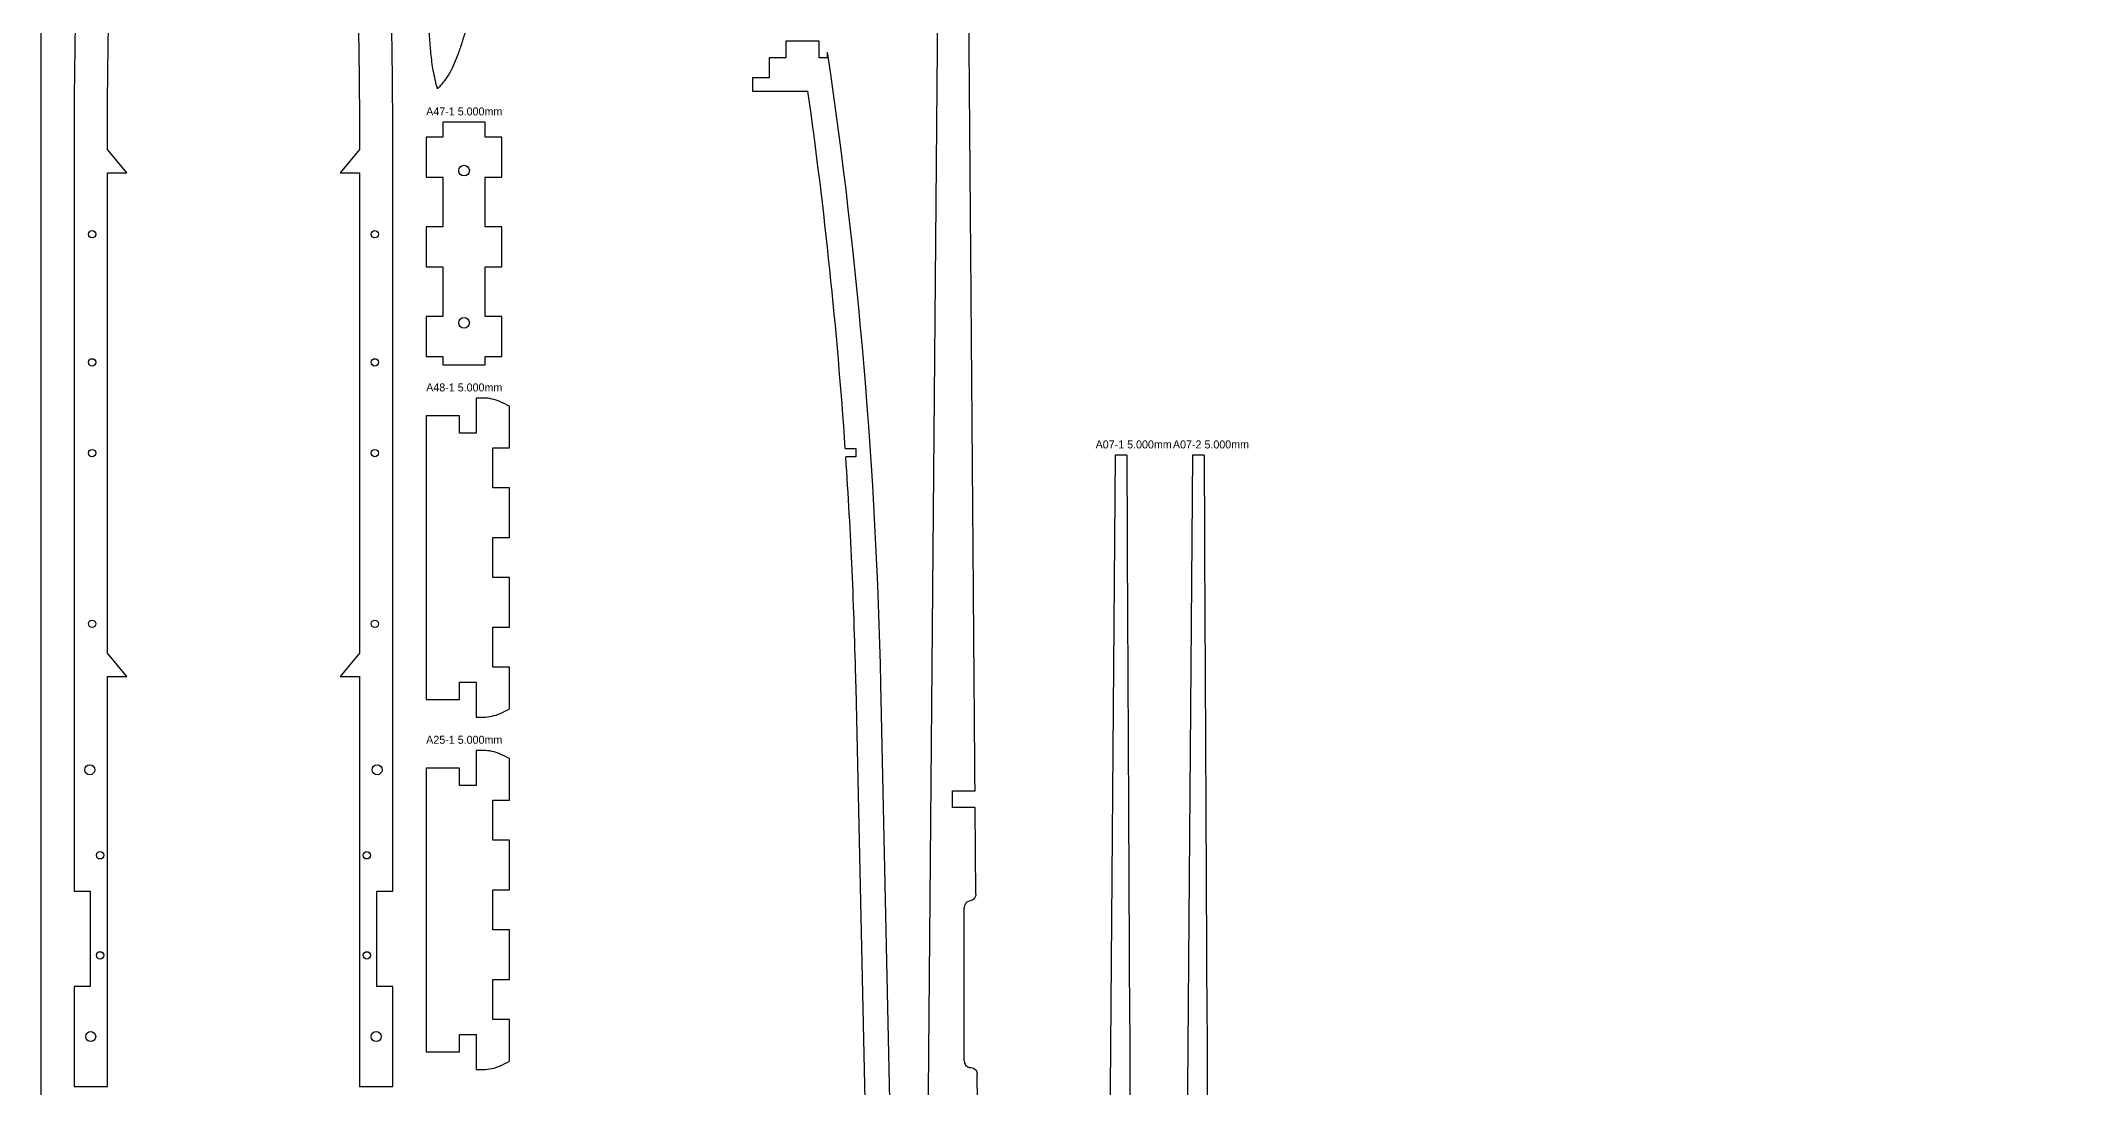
# Model space of a CAD drawing. Header units: millimetres. Extents: x 0 to 1220, y 0 to 2440.
# Drawn here: x 0 to 610, y 570 to 884 of the extents above; entities that cross this region are included whole.
import ezdxf

# ---------------------------------------------------------------- set-up
doc = ezdxf.new("R2010")
doc.units = ezdxf.units.MM
for name, color, linetype in [('CUT', 1, 'Continuous'), ('LABELS_NONCUT', 3, 'Continuous'), ('STOCK_NONCUT', 8, 'Continuous')]:
    doc.layers.add(name, color=color, linetype=linetype)

msp = doc.modelspace()

# ---------------------------------------------------------------- linework, layer by layer
at = {"layer": 'CUT'}
for p, q in [((268.98, 893.72, 0), (265.94, 540, 0)), ((223.54, 879.1, 0), (218.54, 879.1, 0)), ((218.54, 879.1, 0), (218.54, 873.1, 0)), ((227.97, 884.1, 0), (223.54, 884.1, 0)), ((223.54, 884.1, 0), (223.54, 879.1, 0)), ((233.54, 884.1, 0), (227.97, 884.1, 0)), ((233.54, 879.1, 0), (233.54, 884.1, 0)), ((236.04, 879.1, 0), (233.54, 879.1, 0)), ((218.54, 873.1, 0), (213.54, 873.1, 0)), ((213.54, 873.1, 0), (213.54, 869.1, 0)), ((213.54, 869.1, 0), (230.16, 869.1, 0)), ((120.64, 855.34), (115.64, 855.34)), ((115.64, 855.34), (115.64, 843.34)), ((133.34, 859.84), (120.64, 859.84)), ((120.64, 859.84), (120.64, 855.34)), ((133.34, 855.34), (133.34, 859.84)), ((138.34, 855.34), (133.34, 855.34)), ((138.34, 843.34), (138.34, 855.34)), ((25.82, 844.66, 0), (20, 851.66, 0)), ((95.64, 851.66, 0), (89.82, 844.66, 0)), ((20, 700.66, 0), (20, 844.66, 0)), ((20, 844.66, 0), (25.82, 844.66, 0)), ((89.82, 844.66, 0), (95.64, 844.66, 0)), ((95.64, 844.66, 0), (95.64, 700.66, 0)), ((115.64, 843.34), (120.64, 843.34)), ((120.64, 843.34), (120.64, 828.46)), ((133.34, 828.46), (133.34, 843.34)), ((133.34, 843.34), (138.34, 843.34)), ((105.64, 629.27, 0), (105.64, 840.01, 0)), ((120.64, 828.46), (115.64, 828.46)), ((115.64, 828.46), (115.64, 816.46)), ((138.34, 828.46), (133.34, 828.46)), ((138.34, 816.46), (138.34, 828.46)), ((115.64, 816.46), (120.64, 816.46)), ((120.64, 816.46), (120.64, 801.59)), ((133.34, 801.59), (133.34, 816.46)), ((133.34, 816.46), (138.34, 816.46)), ((120.64, 801.59), (115.64, 801.59)), ((115.64, 801.59), (115.64, 789.59)), ((138.34, 801.59), (133.34, 801.59)), ((138.34, 789.59), (138.34, 801.59)), ((115.64, 789.59), (120.64, 789.59)), ((120.64, 789.59), (120.64, 787.09)), ((120.64, 787.09), (133.34, 787.09)), ((133.34, 787.09), (133.34, 789.59)), ((133.34, 789.59), (138.34, 789.59)), ((132.75, 777.09), (130.64, 777.09)), ((130.64, 777.09), (130.64, 766.59)), ((125.64, 771.77), (115.64, 771.77)), ((115.64, 771.77), (115.64, 686.77)), ((125.64, 766.59), (125.64, 771.77)), ((140.64, 762.14), (140.64, 774.64)), ((130.64, 766.59), (125.64, 766.59)), ((135.64, 750.14), (135.64, 762.14)), ((135.64, 762.14), (140.64, 762.14)), ((241.35, 761.95, 0), (244.54, 761.95, 0)), ((244.54, 759.45, 0), (241.51, 759.45, 0)), ((244.54, 761.95, 0), (244.54, 759.45, 0)), ((322.31, 760, 0), (317.96, 209.35, 0)), ((325.78, 760, 0), (322.31, 760, 0)), ((345.5, 760, 0), (341.16, 209.35, 0)), ((348.98, 760, 0), (345.5, 760, 0)), ((140.64, 750.14), (135.64, 750.14)), ((140.64, 735.27), (140.64, 750.14)), ((135.64, 723.27), (135.64, 735.27)), ((135.64, 735.27), (140.64, 735.27)), ((140.64, 723.27), (135.64, 723.27)), ((140.64, 708.4), (140.64, 723.27)), ((135.64, 696.4), (135.64, 708.4)), ((135.64, 708.4), (140.64, 708.4)), ((25.82, 693.66, 0), (20, 700.66, 0)), ((95.64, 700.66, 0), (89.82, 693.66, 0)), ((140.64, 696.4), (135.64, 696.4)), ((140.64, 683.9), (140.64, 696.4)), ((20, 570.66, 0), (20, 693.66, 0)), ((20, 693.66, 0), (25.82, 693.66, 0)), ((89.82, 693.66, 0), (95.64, 693.66, 0)), ((95.64, 693.66, 0), (95.64, 570.66, 0)), ((125.64, 686.77), (125.64, 691.95)), ((125.64, 691.95), (130.64, 691.95)), ((130.64, 691.95), (130.64, 681.45)), ((244.52, 691.29, 0), (244.52, 691.1, 0)), ((244.52, 691.1, 0), (244.54, 691.1, 0)), ((244.54, 691.1, 0), (244.54, 690.26, 0)), ((244.54, 690.26, 0), (247.76, 540.02, 0)), ((255.26, 540.1, 0), (252.02, 691.45, 0)), ((115.64, 686.77), (125.64, 686.77)), ((130.64, 681.45), (132.75, 681.45)), ((132.75, 671.45, 0), (130.64, 671.45, 0)), ((130.64, 671.45, 0), (130.64, 660.95, 0)), ((125.64, 666.12, 0), (115.64, 666.12, 0)), ((115.64, 666.12, 0), (115.64, 581.12, 0)), ((125.64, 660.95, 0), (125.64, 666.12, 0)), ((140.64, 656.5, 0), (140.64, 669, 0)), ((130.64, 660.95, 0), (125.64, 660.95, 0)), ((273.54, 654.35, 0), (273.54, 659.35, 0)), ((273.54, 659.35, 0), (280.27, 659.35, 0)), ((135.64, 644.5, 0), (135.64, 656.5, 0)), ((135.64, 656.5, 0), (140.64, 656.5, 0)), ((280.31, 654.35, 0), (273.54, 654.35, 0)), ((280.51, 628.37, 0), (280.31, 654.35, 0)), ((10, 649.27, 0), (10, 629.27, 0)), ((140.64, 644.5, 0), (135.64, 644.5, 0)), ((140.64, 629.62, 0), (140.64, 644.5, 0)), ((10, 629.27, 0), (14.82, 629.27, 0)), ((14.82, 629.27, 0), (14.82, 600.66, 0)), ((100.82, 600.66, 0), (100.82, 629.27, 0)), ((100.82, 629.27, 0), (105.64, 629.27, 0)), ((135.64, 617.62, 0), (135.64, 629.62, 0)), ((135.64, 629.62, 0), (140.64, 629.62, 0)), ((277.03, 578.35, 0), (277.03, 624.39, 0)), ((140.64, 617.62, 0), (135.64, 617.62, 0)), ((140.64, 602.75), (140.64, 617.62, 0)), ((14.82, 600.66, 0), (10, 600.66, 0)), ((10, 600.66, 0), (10, 570.66, 0)), ((105.64, 600.66, 0), (100.82, 600.66, 0)), ((105.64, 570.66, 0), (105.64, 600.66, 0)), ((135.64, 590.75), (135.64, 602.75)), ((135.64, 602.75), (140.64, 602.75)), ((125.64, 581.12, 0), (125.64, 586.3, 0)), ((125.64, 586.3, 0), (130.64, 586.3, 0)), ((130.64, 586.3, 0), (130.64, 575.8, 0)), ((140.64, 590.75), (135.64, 590.75)), ((140.64, 578.25, 0), (140.64, 590.75)), ((115.64, 581.12, 0), (125.64, 581.12, 0)), ((130.64, 575.8, 0), (132.75, 575.8, 0)), ((281.8, 465, 0), (280.94, 574.37, 0)), ((10, 570.66, 0), (20, 570.66, 0)), ((95.64, 570.66, 0), (105.64, 570.66, 0))]:
    msp.add_line(p, q, dxfattribs=at)
for centre, radius in [((126.99, 845.29), 1.6), ((15.42, 826.21, 0), 1.1), ((100.22, 826.21, 0), 1.1), ((126.99, 799.64), 1.6), ((15.42, 787.81, 0), 1.1), ((100.22, 787.81, 0), 1.1), ((15.42, 760.61, 0), 1.1), ((100.22, 760.61, 0), 1.1), ((15.42, 709.41, 0), 1.1), ((100.22, 709.41, 0), 1.1), ((14.72, 665.66, 0), 1.5), ((100.92, 665.66, 0), 1.5), ((17.82, 640.01, 0), 1.1), ((97.82, 640.01, 0), 1.1), ((17.82, 610.01, 0), 1.1), ((97.82, 610.01, 0), 1.1), ((15, 585.66, 0), 1.5), ((100.64, 585.66, 0), 1.5)]:
    msp.add_circle(centre, radius, dxfattribs=at)
for centre, radius, start, end in [((-1263.05, 659.02, 0), 1515.41, 1.22619, 8.4167), ((-1263.05, 659.02, 0), 1507.91, 3.91413, 8.00849), ((132.75, 764.59), 12.5, 65.77481, 90), ((117.35, 730.38), 50.02, 62.24704, 65.77481), ((-1263.05, 659.02, 0), 1507.91, 1.22619, 3.81893), ((117.35, 728.16), 50.02, -65.77481, -62.24704), ((132.75, 693.95), 12.5, -90, -65.77481), ((132.75, 658.95, 0), 12.5, 65.77481, 90), ((117.35, 624.73, 0), 50.02, 62.24704, 65.77481), ((132.75, 588.3, 0), 12.5, -90, -65.77481), ((117.35, 622.52, 0), 50.02, -65.77481, -62.24704)]:
    msp.add_arc(centre, radius, start, end, dxfattribs=at)
for points, knots in [([(119.03, 869.84, 0), (119.01, 869.91, 0), (118.98, 869.99, 0), (118.95, 870.09, 0), (118.9, 870.23, 0), (118.86, 870.4, 0), (118.81, 870.59, 0), (118.44, 871.96, 0), (117.89, 874.49, 0), (117.66, 875.88, 0), (117.38, 877.58, 0), (117.18, 879.36, 0), (117.01, 881.22, 0), (116.95, 881.92, 0), (116.87, 882.82, 0), (116.79, 883.74, 0), (116.72, 884.54, 0), (116.66, 885.34, 0), (116.61, 885.94, 0), (116.57, 886.46, 0), (116.55, 886.82, 0), (116.52, 887.26, 0), (116.41, 888.76, 0), (116.3, 890.5, 0), (116.2, 892.44, 0), (116.1, 894.34, 0), (116.01, 896.42, 0), (115.94, 898.57, 0), (115.89, 899.96, 0), (115.85, 901.37, 0), (115.82, 902.75, 0), (115.81, 903.18, 0), (115.8, 903.63, 0), (115.79, 904.1, 0), (115.76, 905.46, 0), (115.73, 906.97, 0), (115.72, 908.13, 0), (115.67, 911.56, 0), (115.65, 914.93, 0), (115.65, 917.77, 0), (115.64, 919.18, 0), (115.64, 920.32, 0), (115.65, 921.67, 0), (115.65, 922.99, 0), (115.65, 924.45, 0), (115.66, 926.04, 0), (115.66, 928.21, 0), (115.67, 930.65, 0), (115.68, 933.15, 0), (115.68, 933.92, 0), (115.68, 934.69, 0), (115.68, 935.45, 0), (115.68, 935.64, 0), (115.68, 935.83, 0), (115.68, 936.02, 0), (115.69, 936.3, 0), (115.69, 936.57, 0), (115.69, 936.88, 0), (115.69, 937.19, 0), (115.69, 937.5, 0), (115.69, 937.68, 0), (115.7, 940.67, 0), (115.7, 944.94, 0), (115.71, 949.36, 0), (115.71, 951.44, 0), (115.72, 953.33, 0), (115.72, 955.92, 0), (115.72, 958.45, 0), (115.73, 961.45, 0), (115.73, 963.84, 0), (115.73, 965.07, 0), (115.74, 966.14, 0), (115.74, 966.93, 0), (115.74, 967.7, 0), (115.74, 968.21, 0), (115.74, 968.45, 0), (115.74, 968.61, 0), (115.74, 968.92, 0), (115.74, 969.24, 0), (115.74, 969.36, 0), (115.74, 969.48, 0), (115.74, 969.6, 0), (115.74, 970.01, 0), (115.74, 970.37, 0), (115.74, 970.91, 0), (115.74, 971.44, 0), (115.75, 972.06, 0), (115.75, 972.77, 0), (115.75, 975.61, 0), (115.76, 979.7, 0), (115.77, 983.34, 0), (115.77, 986.89, 0), (115.78, 989.79, 0), (115.78, 992.88, 0), (115.79, 999.16, 0), (115.81, 1005.44, 0), (115.82, 1011.72, 0), (115.83, 1017.62, 0), (115.84, 1023.53, 0), (115.85, 1029.44, 0), (115.86, 1037.46, 0), (115.88, 1045.48, 0), (115.89, 1053.5, 0)], [0, 0, 0, 0, 0.021356, 0.021356, 0.021356, 0.055966, 0.055966, 0.055966, 0.307701, 0.307701, 0.307701, 0.61666, 0.61666, 0.61666, 0.73338, 0.73338, 0.73338, 0.834968, 0.834968, 0.834968, 0.923386, 0.923386, 0.923386, 1.223828, 1.223828, 1.223828, 1.517018, 1.517018, 1.517018, 1.706715, 1.706715, 1.706715, 1.766626, 1.766626, 1.766626, 1.94061, 1.94061, 1.94061, 2.452903, 2.452903, 2.452903, 2.70592, 2.70592, 2.70592, 2.952832, 2.952832, 2.952832, 3.289939, 3.289939, 3.289939, 3.393281, 3.393281, 3.393281, 3.419112, 3.419112, 3.419112, 3.457079, 3.457079, 3.457079, 3.494128, 3.494128, 3.494128, 4.11946, 4.11946, 4.11946, 4.413497, 4.413497, 4.413497, 4.700438, 4.700438, 4.700438, 4.848526, 4.848526, 4.848526, 4.99304, 4.99304, 4.99304, 5.09043, 5.09043, 5.09043, 5.127094, 5.127094, 5.127094, 5.251679, 5.251679, 5.251679, 5.373256, 5.373256, 5.373256, 5.863286, 5.863286, 5.863286, 6.34149, 6.34149, 6.34149, 7.310095, 7.310095, 7.310095, 8.221764, 8.221764, 8.221764, 9.459284, 9.459284, 9.459284, 9.459284]), ([(27.2, 1032.66, 0), (27.11, 1032.35, 0), (27.01, 1032.04, 0), (26.92, 1031.73, 0), (25.78, 1027.97, 0), (24.74, 1024.16, 0), (23.79, 1020.32, 0), (22.84, 1016.47, 0), (21.97, 1012.59, 0), (21.16, 1008.67, 0), (19.55, 1000.83, 0), (18.22, 992.87, 0), (17.07, 984.78, 0), (15.93, 976.68, 0), (14.97, 968.46, 0), (14.17, 960.1, 0), (13.37, 951.73, 0), (12.71, 943.22, 0), (12.17, 934.52, 0), (11.64, 925.81, 0), (11.22, 916.93, 0), (10.89, 907.79, 0), (10.57, 898.65, 0), (10.35, 889.27, 0), (10.2, 879.53, 0), (10.06, 869.8, 0), (10, 859.71, 0), (10, 849.1, 0), (10, 784.1, 0), (10, 717.37, 0), (10, 649.27, 0)], [0, 0, 0, 0, 0.003153, 0.003153, 0.003153, 0.041151, 0.041151, 0.041151, 0.079149, 0.079149, 0.079149, 0.155145, 0.155145, 0.155145, 0.23114, 0.23114, 0.23114, 0.307136, 0.307136, 0.307136, 0.383131, 0.383131, 0.383131, 0.459127, 0.459127, 0.459127, 0.535123, 0.535123, 0.535123, 1, 1, 1, 1]), ([(105.64, 840.01, 0), (105.64, 843.05, 0), (105.64, 846.08, 0), (105.64, 849.1, 0), (105.64, 859.71, 0), (105.58, 869.8, 0), (105.3, 889.27, 0), (105.07, 898.65, 0), (104.43, 916.93, 0), (104.01, 925.81, 0), (102.93, 943.22, 0), (102.28, 951.73, 0), (100.67, 968.46, 0), (99.72, 976.68, 0), (97.43, 992.87, 0), (96.09, 1000.83, 0), (93.68, 1012.59, 0), (92.81, 1016.47, 0), (90.9, 1024.16, 0), (89.86, 1027.97, 0), (88.63, 1032.04, 0), (88.54, 1032.35, 0), (88.44, 1032.66, 0)], [0, 0, 0, 0, 0.038878, 0.038878, 0.038878, 0.175372, 0.175372, 0.311866, 0.311866, 0.44836, 0.44836, 0.584854, 0.584854, 0.721348, 0.721348, 0.857842, 0.857842, 0.926089, 0.926089, 0.994336, 0.994336, 1, 1, 1, 1]), ([(132.25, 938.54, 0), (132.28, 936.59, 0), (132.3, 934.62, 0), (132.31, 932.01, 0), (132.31, 931.26, 0), (132.31, 929.81, 0), (132.31, 929.13, 0), (132.3, 925.31, 0), (132.25, 922.19, 0), (132.08, 917.76, 0), (132.01, 916.35, 0), (131.82, 913.43, 0), (131.71, 911.95, 0), (131.48, 909.5, 0), (131.38, 908.52, 0), (131.22, 907.07, 0), (131.16, 906.59, 0), (131.08, 905.87, 0), (131.05, 905.64, 0), (131, 905.28, 0), (130.98, 905.17, 0), (130.95, 904.94, 0), (130.94, 904.82, 0), (130.77, 903.53, 0), (130.6, 902.38, 0), (129.94, 898.21, 0), (129.4, 895.38, 0), (128.67, 892.11, 0), (128.5, 891.4, 0), (127.78, 888.45, 0), (127.1, 885.98, 0), (126.22, 883.2, 0), (126.02, 882.59, 0), (125.72, 881.72, 0), (125.62, 881.45, 0), (125.48, 881.05, 0), (125.44, 880.92, 0), (125.37, 880.73, 0), (125.34, 880.67, 0), (125.31, 880.58, 0), (125.3, 880.56, 0), (125.27, 880.46, 0), (125.23, 880.37, 0), (123.92, 876.82, 0), (122.79, 874.71, 0), (121.29, 872.43, 0), (120.79, 871.81, 0), (120.08, 870.98, 0), (119.71, 870.56, 0), (119.2, 870.02, 0), (119.12, 869.93, 0), (119.03, 869.84, 0)], [0, 0, 0, 0, 0.082684, 0.082684, 0.111898, 0.111898, 0.140407, 0.140407, 0.269169, 0.269169, 0.332764, 0.332764, 0.394823, 0.394823, 0.43539, 0.43539, 0.455425, 0.455425, 0.46532, 0.46532, 0.470208, 0.470208, 0.474977, 0.474977, 0.520301, 0.520301, 0.644833, 0.644833, 0.677058, 0.677058, 0.770641, 0.770641, 0.798827, 0.798827, 0.812748, 0.812748, 0.819623, 0.819623, 0.823019, 0.823019, 0.824696, 0.824696, 0.826333, 0.826333, 0.919885, 0.919885, 0.974185, 0.974185, 0.995743, 0.995743, 1, 1, 1, 1]), ([(20, 851.66, 0), (20, 853.36, 0), (20.01, 855.06, 0), (20.01, 856.74, 0), (20.02, 858.46, 0), (20.02, 860.17, 0), (20.03, 861.87, 0), (20.04, 863.65, 0), (20.05, 865.41, 0), (20.07, 867.17, 0), (20.08, 868.97, 0), (20.1, 870.77, 0), (20.12, 872.55, 0), (20.14, 874.43, 0), (20.16, 876.29, 0), (20.19, 878.14, 0), (20.19, 878.56, 0), (20.2, 878.97, 0), (20.2, 879.38, 0), (20.35, 889.06, 0), (20.57, 898.38, 0), (20.89, 907.44, 0), (20.95, 909.31, 0), (21.02, 911.16, 0), (21.1, 913.01, 0)], [0, 0, 0, 0, 0.076702, 0.076702, 0.076702, 0.155345, 0.155345, 0.155345, 0.237609, 0.237609, 0.237609, 0.322506, 0.322506, 0.322506, 0.412184, 0.412184, 0.412184, 0.432252, 0.432252, 0.432252, 0.902948, 0.902948, 0.902948, 1, 1, 1, 1]), ([(94.55, 913.01, 0), (94.62, 911.16, 0), (94.69, 909.31, 0), (94.76, 907.44, 0), (95.08, 898.38, 0), (95.3, 889.06, 0), (95.44, 879.38, 0), (95.57, 870.49, 0), (95.63, 861.3, 0), (95.64, 851.66, 0)], [0, 0, 0, 0, 0.097021, 0.097021, 0.097021, 0.567565, 0.567565, 0.567565, 1, 1, 1, 1]), ([(280.27, 659.35, 0), (280.24, 662.79, 0), (280.19, 669.56, 0), (280.11, 679.34, 0), (280.04, 688.75, 0), (279.98, 696.28, 0), (279.93, 702.13, 0), (279.9, 706.42, 0), (279.87, 710.61, 0), (279.84, 714.04, 0), (279.82, 716.22, 0), (279.82, 717.22, 0), (279.81, 717.64, 0), (279.81, 717.97, 0), (279.81, 718.39, 0), (279.8, 719.08, 0), (279.79, 720.08, 0), (279.78, 721.66, 0), (279.77, 723.64, 0), (279.75, 725.99, 0), (279.72, 729.12, 0), (279.69, 732.98, 0), (279.66, 737.57, 0), (279.63, 741.34, 0), (279.6, 744.33, 0), (279.59, 746.56, 0), (279.57, 748.4, 0), (279.56, 749.87, 0), (279.55, 750.97, 0), (279.54, 751.88, 0), (279.54, 752.52, 0), (279.54, 752.84, 0), (279.53, 752.99, 0), (279.53, 753.09, 0), (279.53, 753.3, 0), (279.53, 753.6, 0), (279.53, 754.14, 0), (279.52, 754.81, 0), (279.51, 755.62, 0), (279.51, 756.7, 0), (279.49, 758.04, 0), (279.48, 760.2, 0), (279.46, 762.89, 0), (279.43, 766.12, 0), (279.41, 769.36, 0), (279.38, 772.59, 0), (279.36, 775.82, 0), (279.33, 778.52, 0), (279.32, 780.67, 0), (279.3, 782.29, 0), (279.29, 783.9, 0), (279.28, 785.25, 0), (279.27, 786.33, 0), (279.27, 787.14, 0), (279.26, 787.94, 0), (279.25, 788.62, 0), (279.25, 789.16, 0), (279.25, 789.56, 0), (279.24, 789.9, 0), (279.24, 790.13, 0), (279.24, 790.25, 0), (279.24, 790.29, 0), (279.24, 790.36, 0), (279.24, 790.53, 0), (279.24, 790.75, 0), (279.24, 791.12, 0), (279.23, 791.58, 0), (279.23, 792.13, 0), (279.22, 792.87, 0), (279.21, 793.79, 0), (279.2, 795.26, 0), (279.19, 797.1, 0), (279.17, 799.31, 0), (279.15, 801.52, 0), (279.13, 804.47, 0), (279.1, 808.17, 0), (279.07, 812.61, 0), (279.03, 817.06, 0), (278.96, 825.98, 0), (278.85, 839.41, 0), (278.71, 857.46, 0), (278.56, 875.62, 0), (278.46, 887.82, 0), (278.41, 893.94, 0)], [0, 0, 0, 0, 0.0625, 0.125, 0.1875, 0.25, 0.28125, 0.3125, 0.34375, 0.375, 0.390625, 0.394531, 0.398438, 0.400391, 0.402344, 0.40625, 0.414062, 0.421875, 0.4375, 0.453125, 0.46875, 0.5, 0.53125, 0.5625, 0.578125, 0.59375, 0.609375, 0.617188, 0.625, 0.632812, 0.636719, 0.638672, 0.639648, 0.640137, 0.640625, 0.642578, 0.644531, 0.648438, 0.652344, 0.65625, 0.664062, 0.671875, 0.6875, 0.703125, 0.71875, 0.734375, 0.75, 0.765625, 0.773438, 0.78125, 0.789062, 0.796875, 0.800781, 0.804688, 0.808594, 0.8125, 0.814453, 0.816406, 0.818359, 0.819336, 0.819824, 0.819946, 0.820068, 0.820312, 0.820801, 0.821289, 0.822266, 0.823242, 0.824219, 0.826172, 0.828125, 0.832031, 0.835938, 0.839844, 0.84375, 0.851562, 0.859375, 0.867188, 0.875, 0.90625, 0.9375, 0.96875, 1, 1, 1, 1]), ([(280.51, 628.37, 0), (280.52, 627.82, 0), (280.28, 627.27, 0), (279.88, 626.89, 0), (279.58, 626.61, 0), (279.18, 626.42, 0), (278.77, 626.37, 0)], [0, 0, 0, 0, 0.1660863, 0.1660863, 0.1660863, 0.2906511, 0.2906511, 0.2906511, 0.2906511]), ([(278.77, 626.37, 0), (278.36, 626.32, 0), (277.97, 626.13, 0), (277.67, 625.85, 0), (277.27, 625.48, 0), (277.03, 624.94, 0), (277.03, 624.39, 0)], [0, 0, 0, 0, 0.123897, 0.123897, 0.123897, 0.2890929, 0.2890929, 0.2890929, 0.2890929]), ([(277.03, 578.35, 0), (277.03, 577.91, 0), (277.18, 577.47, 0), (277.45, 577.12, 0), (277.82, 576.66, 0), (278.39, 576.37, 0), (278.98, 576.35, 0)], [0, 0, 0, 0, 0.1330742, 0.1330742, 0.1330742, 0.3105065, 0.3105065, 0.3105065, 0.3105065]), ([(278.98, 576.35, 0), (279.57, 576.34, 0), (280.14, 576.05, 0), (280.51, 575.59, 0), (280.78, 575.25, 0), (280.93, 574.81, 0), (280.94, 574.37, 0)], [0, 0, 0, 0, 0.571429, 0.571429, 0.571429, 1, 1, 1, 1])]:
    msp.add_open_spline(points, degree=3, knots=knots, dxfattribs=at)
for points, degree in [([(236.04, 879.1, 0), (236.04, 879.53, 0), (236.04, 879.97, 0), (236.04, 880.4, 0), (236.04, 880.83, 0)], 4), ([(325.78, 760, 0), (326.59, 589.98, 0), (328.37, 248.37, 0), (329.2, 90, 0)], 3), ([(348.98, 760, 0), (349.79, 589.98, 0), (351.57, 248.37, 0), (352.4, 90, 0)], 3)]:
    msp.add_open_spline(points, degree=degree, dxfattribs=at)
at = {"layer": 'STOCK_NONCUT'}
msp.add_lwpolyline([(0, 0), (1220, 0), (1220, 2440), (0, 2440)], close=True, dxfattribs=at)

# ---------------------------------------------------------------- texts
at = {"layer": 'LABELS_NONCUT'}
for s, p in [('A47-1 5.000mm', (115.64, 861.84)), ('A48-1 5.000mm', (115.64, 779.09)), ('A07-1 5.000mm', (316.43, 762)), ('A07-2 5.000mm', (339.62, 762)), ('A25-1 5.000mm', (115.64, 673.45))]:
    msp.add_text(s, height=2.4, dxfattribs=at).set_placement(p)

doc.saveas('drawing.dxf')
